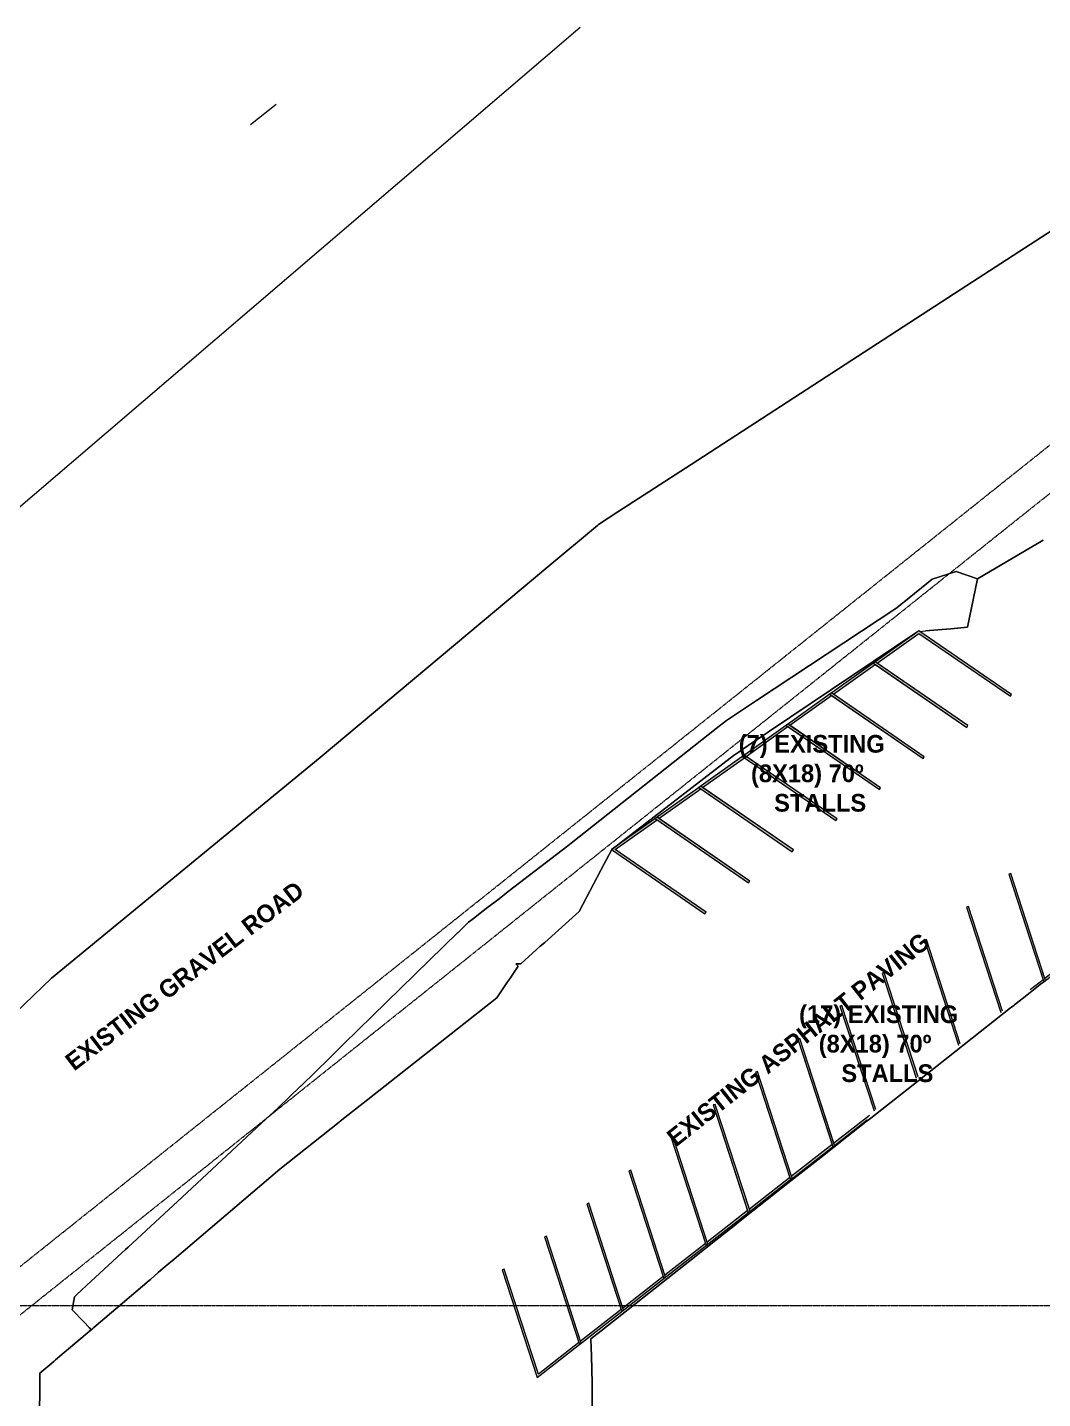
# Model space of a CAD drawing. Header units: inches. Extents: x -5011 to 628, y 9881 to 15115.
# Drawn here: x -3035 to -1099, y 12499 to 15115 of the extents above; entities that cross this region are included whole.
import ezdxf

# ---------------------------------------------------------------- set-up
doc = ezdxf.new("R2010")
doc.units = ezdxf.units.IN
doc.header["$MEASUREMENT"] = 0
doc.linetypes.add('Aligning Line 1_8_', pattern=[0.25, 0.125, -0.125])
doc.linetypes.add('Double Dash 3_8_', pattern=[1, 0.375, -0.125, 0.125, -0.125, 0.125, -0.125])
for name, color, linetype, lineweight in [('A-DETL-THIN', 151, 'Continuous', 9), ('C-PRKG', 3, 'Continuous', 9), ('C-PRKG-IDEN', 70, 'Continuous', 9), ('C-PROP-LINE', 91, 'Double Dash 3_8_', 9), ('C-TOPO', 7, 'Continuous', 9), ('G-ANNO-SYMB', 111, 'Aligning Line 1_8_', 9), ('G-ANNO-TEXT', 231, 'Continuous', 9)]:
    doc.layers.add(name, color=color, linetype=linetype, lineweight=lineweight)
doc.styles.add('Century Gothic_B', font='', dxfattribs={"height": 33.75})
doc.styles.get('Century Gothic_B').set_extended_font_data('Century Gothic', bold=True)

# ---------------------------------------------------------------- blocks, each defined once
blk = doc.blocks.new('321723 - Pavement Markings - Parking - Angled - EXISTING _8X18_ 70º-1527976-EXISTING - SITE PLAN')
at = {"layer": 'C-PRKG'}
h = blk.add_hatch(color=256, dxfattribs=at)
h.paths.add_polyline_path([(73.9, -203), (77.6, -201.6), (5.7, -4), (103.6, -4), (102.2, 0), (0, -0.1), (71, -195.2)], flags=0)
h.paths.add_polyline_path([(179.8, -201.6), (107.9, -4), (143.3, -106.8), (178.8, -199.1)], flags=0)
h.paths.add_polyline_path([(105, -2), (107.9, -4), (106.4, 0), (105, -2)], flags=0)
h = blk.add_hatch(color=256, dxfattribs=at)
h.paths.add_polyline_path([(107.9, -4), (105, -2), (106.4, 0)], flags=0)
h.paths.add_polyline_path([(176, -203), (179.8, -201.6), (141.8, -103.1), (107.9, -4), (205.8, -4), (204.3, 0), (102.2, 0), (175.7, -202)], flags=0)
h.paths.add_polyline_path([(282, -201.6), (212.1, -9.9), (245.4, -106.8), (281, -199.1)], flags=0)
h.paths.add_polyline_path([(207.2, -2), (210, -4), (208.6, 0), (207.2, -2)], flags=0)
h = blk.add_hatch(color=256, dxfattribs=at)
h.paths.add_polyline_path([(210, -4), (207.2, -2), (208.6, 0)], flags=0)
h.paths.add_polyline_path([(278.2, -203), (282, -201.6), (244, -103.1), (210, -4), (307.9, -4), (306.5, 0), (204.3, 0), (243.3, -107.1)], flags=0)
h.paths.add_polyline_path([(384.1, -201.6), (313.7, -8.3), (347.6, -106.8), (383.1, -199.1)], flags=0)
h.paths.add_polyline_path([(309.3, -2), (312.2, -4), (310.7, 0), (309.4, -2)], flags=0)
h = blk.add_hatch(color=256, dxfattribs=at)
h.paths.add_polyline_path([(312.2, -4), (309.4, -2), (310.7, 0)], flags=0)
h.paths.add_polyline_path([(414.4, -4), (449.7, -106.8), (485.3, -199), (437.7, -68.2)], flags=0)
h.paths.add_polyline_path([(412.9, 0), (411.5, -2), (414.4, -4)], flags=0)
h.paths.add_polyline_path([(408.6, 0), (409, -0.2), (408.7, 0)], flags=0)
h.paths.add_polyline_path([(380.4, -203), (384.1, -201.6), (346.2, -103.1), (312.2, -4), (410.1, -4), (408.6, 0), (306.5, 0), (326.9, -56.1)], flags=0)
h = blk.add_hatch(color=256, dxfattribs=at)
h.paths.add_polyline_path([(414.4, -4), (411.5, -2), (412.9, 0)], flags=0)
h.paths.add_polyline_path([(482.5, -203), (486.3, -201.6), (447.4, -100.3), (414.4, -4), (512.2, -4), (510.8, 0), (408.6, 0), (473.5, -178.1)], flags=0)
h.paths.add_polyline_path([(588.4, -201.6), (516.5, -4), (551.6, -106), (587.5, -199.1)], flags=0)
h.paths.add_polyline_path([(513.7, -2), (516.5, -4), (515.1, 0), (513.7, -2)], flags=0)
h = blk.add_hatch(color=256, dxfattribs=at)
h.paths.add_polyline_path([(516.5, -4), (513.7, -2), (515.1, 0)], flags=0)
h.paths.add_polyline_path([(618.7, -4), (652.6, -103.1), (687.7, -193.5), (633.4, -44.6)], flags=0)
h.paths.add_polyline_path([(617.2, 0), (615.8, -2), (618.7, -4)], flags=0)
h.paths.add_polyline_path([(613, 0), (613.3, -0.2), (613.1, 0)], flags=0)
h.paths.add_polyline_path([(584.7, -203), (588.4, -201.6), (550.5, -103.1), (516.5, -4), (614.4, -4), (613, 0), (510.8, 0), (578.1, -184.9)], flags=0)
h = blk.add_hatch(color=256, dxfattribs=at)
h.paths.add_polyline_path([(618.7, -4), (615.8, -2), (617.2, 0)], flags=0)
h.paths.add_polyline_path([(686.8, -203), (690.6, -201.6), (652.6, -103.1), (618.7, -4), (716.6, -4), (789, -203), (792.8, -201.6), (719.4, 0), (613, 0), (685.6, -199.4)], flags=0)
for p, q in [((0, 0), (73.9, -203)), ((106.4, 0), (0, 0)), ((102.2, 0), (176, -203)), ((208.6, 0), (102.2, 0)), ((179.8, -201.6), (106.4, 0)), ((204.3, 0), (278.2, -203)), ((310.7, 0), (204.3, 0)), ((282, -201.6), (208.6, 0)), ((306.5, 0), (380.4, -203)), ((412.9, 0), (306.5, 0)), ((384.1, -201.6), (310.7, 0)), ((408.6, 0), (482.5, -203)), ((515.1, 0), (408.6, 0)), ((486.3, -201.6), (412.9, 0)), ((510.8, 0), (584.7, -203)), ((617.2, 0), (510.8, 0)), ((588.4, -201.6), (515.1, 0)), ((613, 0), (686.8, -203)), ((719.4, 0), (613, 0)), ((690.6, -201.6), (617.2, 0)), ((792.8, -201.6), (719.4, 0)), ((77.6, -201.6), (5.7, -4)), ((5.7, -4), (103.6, -4)), ((103.6, -4), (176, -203)), ((179.8, -201.6), (107.9, -4)), ((107.9, -4), (205.8, -4)), ((205.8, -4), (278.2, -203)), ((282, -201.6), (210, -4)), ((210, -4), (307.9, -4)), ((307.9, -4), (380.4, -203)), ((384.1, -201.6), (312.2, -4)), ((312.2, -4), (410.1, -4)), ((410.1, -4), (482.5, -203)), ((486.3, -201.6), (414.4, -4)), ((414.4, -4), (512.3, -4)), ((512.3, -4), (584.7, -203)), ((588.4, -201.6), (516.5, -4)), ((516.5, -4), (614.4, -4)), ((614.4, -4), (686.8, -203)), ((690.6, -201.6), (618.7, -4)), ((618.7, -4), (716.6, -4)), ((716.6, -4), (789, -203)), ((73.9, -203), (77.6, -201.6)), ((176, -203), (179.8, -201.6)), ((176, -203), (179.8, -201.6)), ((278.2, -203), (282, -201.6)), ((278.2, -203), (282, -201.6)), ((380.4, -203), (384.1, -201.6)), ((380.4, -203), (384.1, -201.6)), ((482.5, -203), (486.3, -201.6)), ((482.5, -203), (486.3, -201.6)), ((584.7, -203), (588.4, -201.6)), ((584.7, -203), (588.4, -201.6)), ((686.8, -203), (690.6, -201.6)), ((686.8, -203), (690.6, -201.6)), ((789, -203), (792.8, -201.6))]:
    blk.add_line(p, q, dxfattribs=at)
blk = doc.blocks.new('321723 - Pavement Markings - Parking - Angled - EXISTING _8X18_ 70º-1523180-EXISTING - SITE PLAN')
at = {"layer": 'C-PRKG'}
h = blk.add_hatch(color=256, dxfattribs=at)
h.paths.add_polyline_path([(0, 0), (102.2, 0), (103.6, 4), (5.7, 4), (77.6, 201.6), (73.9, 203), (3, 8.3)], flags=0)
h.paths.add_polyline_path([(106.4, 0), (107.9, 4), (105, 2), (105.6, 1.1)], flags=0)
h = blk.add_hatch(color=256, dxfattribs=at)
h.paths.add_polyline_path([(102.2, 0), (102.4, 0.2), (106.4, 0), (105, 2), (107.9, 4), (179.8, 201.6), (176, 203), (111.2, 24.9)], flags=0)
h.paths.add_polyline_path([(106.4, 0), (204.3, 0), (205.8, 4), (107.9, 4)], flags=0)
h.paths.add_polyline_path([(208.6, 0), (210, 4), (207.2, 2), (207.8, 1.1)], flags=0)
h = blk.add_hatch(color=256, dxfattribs=at)
h.paths.add_polyline_path([(204.3, 0), (208.6, 0), (207.2, 2), (210, 4), (282, 201.6), (278.2, 203), (205.8, 4)], flags=0)
h.paths.add_polyline_path([(208.6, 0), (306.5, 0), (307.9, 4), (210, 4), (209.1, 1.4)], flags=0)
h.paths.add_polyline_path([(310.7, 0), (312.2, 4), (309.3, 2), (310, 1)], flags=0)
h = blk.add_hatch(color=256, dxfattribs=at)
h.paths.add_polyline_path([(306.5, 0), (310.7, 0), (309.3, 2), (312.2, 4), (384.1, 201.6), (380.4, 203), (306.9, 1.2)], flags=0)
h.paths.add_polyline_path([(310.7, 0), (408.6, 0), (410.1, 4), (312.2, 4), (311.1, 0.9)], flags=0)
h.paths.add_polyline_path([(412.9, 0), (414.4, 4), (411.5, 2), (412.1, 1.1)], flags=0)
h = blk.add_hatch(color=256, dxfattribs=at)
h.paths.add_polyline_path([(408.6, 0), (412.9, 0), (411.5, 2), (414.4, 4), (486.3, 201.6), (482.5, 203), (409.6, 2.6)], flags=0)
h.paths.add_polyline_path([(412.9, 0), (510.8, 0), (512.3, 4), (414.4, 4), (414.1, 3.2)], flags=0)
h.paths.add_polyline_path([(515.1, 0), (516.5, 4), (513.7, 2), (514.3, 1.1)], flags=0)
h = blk.add_hatch(color=256, dxfattribs=at)
h.paths.add_polyline_path([(510.8, 0), (511, 0.2), (515.1, 0), (513.7, 2), (516.5, 4), (588.4, 201.6), (584.7, 203), (513.2, 6.6)], flags=0)
h.paths.add_polyline_path([(515.1, 0), (613, 0), (614.4, 4), (516.5, 4)], flags=0)
h.paths.add_polyline_path([(617.2, 0), (618.7, 4), (615.8, 2), (616.4, 1.1)], flags=0)
h = blk.add_hatch(color=256, dxfattribs=at)
h.paths.add_polyline_path([(613, 0), (613.2, 0.2), (617.2, 0), (615.8, 2), (618.7, 4), (690.6, 201.6), (686.8, 203), (615.3, 6.5)], flags=0)
h.paths.add_polyline_path([(617.2, 0), (715.1, 0), (716.6, 4), (618.7, 4)], flags=0)
h.paths.add_polyline_path([(719.4, 0), (720.8, 4), (718, 2), (718.6, 1.1)], flags=0)
h = blk.add_hatch(color=256, dxfattribs=at)
h.paths.add_polyline_path([(715.1, 0), (719.4, 0), (718, 2), (720.8, 4), (792.8, 201.6), (789, 203), (718.3, 8.8)], flags=0)
h.paths.add_polyline_path([(719.4, 0), (798.7, 0), (806.8, 4), (720.8, 4)], flags=0)
for points in [[(819.2, 5.4), (823.5, 5.4), (894.9, 201.6), (891.2, 203), (821.3, 11.1)], [(921.3, 5.1), (925.6, 5.1), (997.1, 201.6), (993.3, 203), (931.3, 32.7)], [(1023.4, 4.8), (1027.6, 4.8), (1099.2, 201.6), (1095.5, 203), (1049, 75.2)]]:
    blk.add_hatch(color=256, dxfattribs=at).paths.add_polyline_path(points, flags=0)
h = blk.add_hatch(color=256, dxfattribs=at)
h.paths.add_polyline_path([(1125.4, 4.5), (1129.7, 4.5), (1201.4, 201.6), (1197.6, 203), (1128.5, 13.1)], flags=0)
h.paths.add_polyline_path([(1196, 4), (1221.8, 0), (1226, 0.1), (1227.4, 4), (1220.8, 4)], flags=0)
h.paths.add_polyline_path([(1230.2, 0), (1231.6, 4), (1228.8, 2), (1230.1, 0.1)], flags=0)
h = blk.add_hatch(color=256, dxfattribs=at)
h.paths.add_polyline_path([(1225.9, 0), (1230.1, 0.1), (1228.8, 2), (1231.6, 4), (1303.6, 201.6), (1299.8, 203), (1226, 0.1)], flags=0)
h.paths.add_polyline_path([(1230.2, 0), (1328.1, 0), (1329.5, 4), (1231.6, 4), (1230.2, 0.1)], flags=0)
h.paths.add_polyline_path([(1332.4, 0), (1333.8, 4), (1331, 2), (1332.1, 0.3)], flags=0)
h = blk.add_hatch(color=256, dxfattribs=at)
h.paths.add_polyline_path([(1328.1, 0), (1332.4, 0), (1331, 2), (1333.8, 4), (1405.7, 201.6), (1402, 203), (1328.2, 0.3)], flags=0)
h.paths.add_polyline_path([(1332.4, 0), (1430.3, 0), (1431.7, 4), (1333.8, 4), (1332.5, 0.3)], flags=0)
h.paths.add_polyline_path([(1434.5, 0), (1436, 4), (1433.1, 2), (1434.2, 0.5)], flags=0)
h = blk.add_hatch(color=256, dxfattribs=at)
h.paths.add_polyline_path([(1430.3, 0), (1434.5, 0), (1433.1, 2), (1436, 4), (1507.9, 201.6), (1504.1, 203), (1430.4, 0.5)], flags=0)
h.paths.add_polyline_path([(1434.5, 0), (1532.4, 0), (1533.9, 4), (1436, 4), (1434.7, 0.5)], flags=0)
h.paths.add_polyline_path([(1536.7, 0), (1538.1, 4), (1535.3, 2), (1536.2, 0.7)], flags=0)
h = blk.add_hatch(color=256, dxfattribs=at)
h.paths.add_polyline_path([(1532.4, 0), (1532.6, 0.2), (1536.7, 0), (1535.3, 2), (1538.1, 4), (1610.1, 201.6), (1606.3, 203), (1532.7, 0.7)], flags=0)
h.paths.add_polyline_path([(1536.7, 0), (1594, 0), (1635.7, 3), (1636, 4), (1538.1, 4), (1536.9, 0.7)], flags=0)
h.paths.add_polyline_path([(1639.2, 3.3), (1640, 3.3), (1640.3, 4)], flags=0)
h = blk.add_hatch(color=256, dxfattribs=at)
h.paths.add_polyline_path([(1635.7, 3), (1639.2, 3.3), (1640.3, 4), (1712.2, 201.6), (1708.5, 203), (1645, 28.6)], flags=0)
h.paths.add_polyline_path([(1640, 3.3), (1649.4, 4), (1640.3, 4)], flags=0)
h.paths.add_polyline_path([(1703.4, 1.1), (1718.9, 0), (1741, 0), (1814.4, 201.6), (1810.6, 203), (1738.2, 4), (1705.6, 4), (1703.4, 1.1)], flags=0)
for p, q in [((73.9, 203), (0, 0)), ((5.7, 4), (77.6, 201.6)), ((77.6, 201.6), (73.9, 203)), ((176, 203), (102.2, 0)), ((176, 203), (103.6, 4)), ((106.4, 0), (179.8, 201.6)), ((107.9, 4), (179.8, 201.6)), ((179.8, 201.6), (176, 203)), ((179.8, 201.6), (176, 203)), ((278.2, 203), (204.3, 0)), ((278.2, 203), (205.8, 4)), ((208.6, 0), (282, 201.6)), ((210, 4), (282, 201.6)), ((282, 201.6), (278.2, 203)), ((282, 201.6), (278.2, 203)), ((380.4, 203), (306.5, 0)), ((380.4, 203), (307.9, 4)), ((310.7, 0), (384.1, 201.6)), ((312.2, 4), (384.1, 201.6)), ((384.1, 201.6), (380.4, 203)), ((384.1, 201.6), (380.4, 203)), ((482.5, 203), (408.6, 0)), ((482.5, 203), (410.1, 4)), ((412.9, 0), (486.3, 201.6)), ((414.4, 4), (486.3, 201.6)), ((486.3, 201.6), (482.5, 203)), ((486.3, 201.6), (482.5, 203)), ((584.7, 203), (510.8, 0)), ((584.7, 203), (512.3, 4)), ((515.1, 0), (588.4, 201.6)), ((516.5, 4), (588.4, 201.6)), ((588.4, 201.6), (584.7, 203)), ((588.4, 201.6), (584.7, 203)), ((686.8, 203), (613, 0)), ((686.8, 203), (614.4, 4)), ((617.2, 0), (690.6, 201.6)), ((618.7, 4), (690.6, 201.6)), ((690.6, 201.6), (686.8, 203)), ((690.6, 201.6), (686.8, 203)), ((789, 203), (715.1, 0)), ((789, 203), (716.6, 4)), ((719.4, 0), (792.8, 201.6)), ((720.8, 4), (792.8, 201.6)), ((792.8, 201.6), (789, 203)), ((792.8, 201.6), (789, 203)), ((891.2, 203), (819.2, 5.4)), ((891.2, 203), (819.2, 5.4)), ((823.5, 5.4), (894.9, 201.6)), ((823.5, 5.4), (894.9, 201.6)), ((894.9, 201.6), (891.2, 203)), ((894.9, 201.6), (891.2, 203)), ((993.3, 203), (921.3, 5.1)), ((993.3, 203), (921.3, 5.1)), ((925.6, 5.1), (997.1, 201.6)), ((925.6, 5.1), (997.1, 201.6)), ((997.1, 201.6), (993.3, 203)), ((997.1, 201.6), (993.3, 203)), ((1095.5, 203), (1023.4, 4.8)), ((1095.5, 203), (1023.4, 4.8)), ((1027.6, 4.8), (1099.2, 201.6)), ((1027.6, 4.8), (1099.2, 201.6)), ((1099.2, 201.6), (1095.5, 203)), ((1099.2, 201.6), (1095.5, 203)), ((1197.6, 203), (1125.4, 4.5)), ((1197.6, 203), (1125.4, 4.5)), ((1129.7, 4.5), (1201.4, 201.6)), ((1129.7, 4.5), (1201.4, 201.6)), ((1201.4, 201.6), (1197.6, 203)), ((1201.4, 201.6), (1197.6, 203)), ((1299.8, 203), (1225.9, 0)), ((1299.8, 203), (1227.4, 4)), ((1230.2, 0), (1303.6, 201.6)), ((1231.6, 4), (1303.6, 201.6)), ((1303.6, 201.6), (1299.8, 203)), ((1303.6, 201.6), (1299.8, 203)), ((1402, 203), (1328.1, 0)), ((1402, 203), (1329.5, 4)), ((1332.4, 0), (1405.7, 201.6)), ((1333.8, 4), (1405.7, 201.6)), ((1405.7, 201.6), (1402, 203)), ((1405.7, 201.6), (1402, 203)), ((1504.1, 203), (1430.3, 0)), ((1504.1, 203), (1431.7, 4)), ((1434.5, 0), (1507.9, 201.6)), ((1436, 4), (1507.9, 201.6)), ((1507.9, 201.6), (1504.1, 203)), ((1507.9, 201.6), (1504.1, 203)), ((1606.3, 203), (1532.4, 0)), ((1606.3, 203), (1533.9, 4)), ((1536.7, 0), (1610.1, 201.6)), ((1538.1, 4), (1610.1, 201.6)), ((1610.1, 201.6), (1606.3, 203)), ((1610.1, 201.6), (1606.3, 203)), ((1708.5, 203), (1635.7, 3)), ((1708.5, 203), (1636, 4)), ((1640, 3.3), (1712.2, 201.6)), ((1640.3, 4), (1712.2, 201.6)), ((1712.2, 201.6), (1708.5, 203)), ((1712.2, 201.6), (1708.5, 203)), ((1810.6, 203), (1738.2, 4)), ((1741, 0), (1814.4, 201.6)), ((1814.4, 201.6), (1810.6, 203)), ((103.6, 4), (5.7, 4)), ((205.8, 4), (107.9, 4)), ((307.9, 4), (210, 4)), ((410.1, 4), (312.2, 4)), ((512.3, 4), (414.4, 4)), ((614.4, 4), (516.5, 4)), ((716.6, 4), (618.7, 4)), ((806.8, 4), (720.8, 4)), ((1227.4, 4), (1196, 4)), ((1329.5, 4), (1231.6, 4)), ((1431.7, 4), (1333.8, 4)), ((1533.9, 4), (1436, 4)), ((1636, 4), (1538.1, 4)), ((1649.4, 4), (1640.3, 4)), ((1738.2, 4), (1705.6, 4)), ((0, 0), (106.4, 0)), ((102.2, 0), (208.6, 0)), ((204.3, 0), (310.7, 0)), ((306.5, 0), (412.9, 0)), ((408.6, 0), (515.1, 0)), ((510.8, 0), (617.2, 0)), ((613, 0), (719.4, 0)), ((715.1, 0), (798.7, 0)), ((1221.8, 0), (1230.2, 0)), ((1225.9, 0), (1332.4, 0)), ((1328.1, 0), (1434.5, 0)), ((1430.3, 0), (1536.7, 0)), ((1532.4, 0), (1594.3, 0)), ((1718.9, 0), (1741, 0))]:
    blk.add_line(p, q, dxfattribs=at)
blk = doc.blocks.new('Family - ___-1416994-EXISTING - SITE PLAN')
at = {"layer": 'C-PROP-LINE'}
blk.add_line((-933.8, 14438.2), (-4387, 11682.6), dxfattribs=at)
blk = doc.blocks.new('Family - ___-1442676-EXISTING - SITE PLAN')
at = {"layer": 'C-PROP-LINE'}
blk.add_line((-924.2, 14353.7), (-4154.5, 11776), dxfattribs=at)

msp = doc.modelspace()

# ---------------------------------------------------------------- linework, layer by layer
at = {"layer": 'A-DETL-THIN'}
msp.add_line((-2560.5, 14967.8), (-2609, 14929), dxfattribs=at)
at = {"layer": 'C-TOPO'}
for p, q in [((-1980.5, 15114.6), (-5011.4, 12520.5)), ((-1242.9, 14622), (-1079.1, 14728.2)), ((-1079.1, 14728.2), (-1242.9, 14622)), ((-1769, 14280.9), (-1242.9, 14622)), ((-1242.9, 14622), (-1769, 14280.9)), ((-1908.5, 14190.4), (-1769, 14280.9)), ((-1769, 14280.9), (-1908.5, 14190.4)), ((-1945.8, 14166.2), (-1908.5, 14190.4)), ((-1908.5, 14190.4), (-1945.8, 14166.2)), ((-2042, 14085.7), (-1947.5, 14164.7)), ((-1947.5, 14164.7), (-2042, 14085.7)), ((-1947.5, 14164.7), (-1945.8, 14166.2)), ((-1945.8, 14166.2), (-1947.5, 14164.7)), ((-1097.4, 14136.6), (-1223.1, 14062.9)), ((-1223.1, 14062.9), (-1097.4, 14136.6)), ((-2476.2, 13722.1), (-2042, 14085.7)), ((-2042, 14085.7), (-2476.2, 13722.1)), ((-1263.5, 14076.8), (-1309.2, 14061.9)), ((-1309.2, 14061.9), (-1263.5, 14076.8)), ((-1223.1, 14062.9), (-1263.5, 14076.8)), ((-1263.5, 14076.8), (-1223.1, 14062.9)), ((-1309.2, 14061.9), (-1363, 14018.4)), ((-1363, 14018.4), (-1309.2, 14061.9)), ((-1241.9, 13970.3), (-1223.1, 14062.5)), ((-1223.1, 14062.5), (-1241.9, 13970.3)), ((-1223.1, 14062.5), (-1223.1, 14062.9)), ((-1223.1, 14062.9), (-1223.1, 14062.5)), ((-1376.8, 14007.2), (-1644.2, 13830.4)), ((-1644.2, 13830.4), (-1376.8, 14007.2)), ((-1365.1, 14016.7), (-1376.8, 14007.2)), ((-1376.8, 14007.2), (-1365.1, 14016.7)), ((-1364.4, 14017.2), (-1365.1, 14016.7)), ((-1365.1, 14016.7), (-1364.4, 14017.2)), ((-1363, 14018.4), (-1364.4, 14017.2)), ((-1364.4, 14017.2), (-1363, 14018.4)), ((-1298.4, 13965.5), (-1273.6, 13967.6)), ((-1273.6, 13967.6), (-1298.4, 13965.5)), ((-1273.6, 13967.6), (-1241.9, 13970.3)), ((-1241.9, 13970.3), (-1273.6, 13967.6)), ((-1660.2, 13744.6), (-1342.3, 13958.3)), ((-1342.3, 13958.3), (-1660.2, 13744.6)), ((-1336.6, 13962.2), (-1342.3, 13958.3)), ((-1336.6, 13962.2), (-1342.3, 13958.3)), ((-1333, 13962.5), (-1321.7, 13963.5)), ((-1333, 13962.5), (-1321.7, 13963.5)), ((-1321.7, 13963.5), (-1298.4, 13965.5)), ((-1298.4, 13965.5), (-1321.7, 13963.5)), ((-1644.2, 13830.4), (-1701.5, 13792.5)), ((-1701.5, 13792.5), (-1644.2, 13830.4)), ((-1701.5, 13792.5), (-1721, 13777)), ((-1721, 13777), (-1701.5, 13792.5)), ((-1721, 13777), (-1997.5, 13558.7)), ((-1997.5, 13558.7), (-1721, 13777)), ((-1679.5, 13731.6), (-1660.2, 13744.6)), ((-1660.2, 13744.6), (-1679.5, 13731.6)), ((-2988.9, 13301), (-2476.2, 13722.1)), ((-2476.2, 13722.1), (-2988.9, 13301)), ((-1920.3, 13546.2), (-1686, 13726.7)), ((-1686, 13726.7), (-1920.3, 13546.2)), ((-1686, 13726.7), (-1682.8, 13729.1)), ((-1682.8, 13729.1), (-1686, 13726.7)), ((-1682.8, 13729.1), (-1679.5, 13731.6)), ((-1679.5, 13731.6), (-1682.8, 13729.1)), ((-2003.8, 13553.7), (-2117.7, 13466)), ((-2117.7, 13466), (-2003.8, 13553.7)), ((-1997.5, 13558.7), (-2003.8, 13553.7)), ((-2003.8, 13553.7), (-1997.5, 13558.7)), ((-1935.2, 13518.1), (-1930.2, 13527.5)), ((-1930.2, 13527.5), (-1935.2, 13518.1)), ((-1930.2, 13527.5), (-1920.4, 13546.1)), ((-1920.4, 13546.1), (-1930.2, 13527.5)), ((-1982.5, 13428.4), (-1940.9, 13507.2)), ((-1940.9, 13507.2), (-1982.5, 13428.4)), ((-1940.9, 13507.2), (-1935.2, 13518.1)), ((-1935.2, 13518.1), (-1940.9, 13507.2)), ((-2135.2, 13452.4), (-2159.6, 13433.7)), ((-2159.6, 13433.7), (-2135.2, 13452.4)), ((-2117.7, 13466), (-2135.2, 13452.4)), ((-2135.2, 13452.4), (-2117.7, 13466)), ((-2165.5, 13429.1), (-2183.8, 13415)), ((-2183.8, 13415), (-2165.5, 13429.1)), ((-2159.6, 13433.7), (-2165.5, 13429.1)), ((-2165.5, 13429.1), (-2159.6, 13433.7)), ((-2048.2, 13369.2), (-1982.5, 13428.4)), ((-1982.5, 13428.4), (-2048.2, 13369.2)), ((-2193.2, 13407.7), (-2209.6, 13391.7)), ((-2209.6, 13391.7), (-2193.2, 13407.7)), ((-2188.8, 13411.1), (-2193.2, 13407.7)), ((-2193.2, 13407.7), (-2188.8, 13411.1)), ((-2183.8, 13415), (-2188.8, 13411.1)), ((-2188.8, 13411.1), (-2183.8, 13415)), ((-2213.5, 13387.9), (-2430.9, 13175.8)), ((-2430.9, 13175.8), (-2213.5, 13387.9)), ((-2213.2, 13388.2), (-2213.5, 13387.9)), ((-2213.5, 13387.9), (-2213.2, 13388.2)), ((-2209.6, 13391.7), (-2213.2, 13388.2)), ((-2213.2, 13388.2), (-2209.6, 13391.7)), ((-2056.5, 13361.7), (-2048.2, 13369.2)), ((-2048.2, 13369.2), (-2056.5, 13361.7)), ((-2093.6, 13328.3), (-2063.5, 13355.5)), ((-2063.5, 13355.5), (-2093.6, 13328.3)), ((-2063.5, 13355.5), (-2056.5, 13361.7)), ((-2056.5, 13361.7), (-2063.5, 13355.5)), ((-2109, 13308.6), (-2098.8, 13323.6)), ((-2098.8, 13323.6), (-2109, 13308.6)), ((-2103, 13328.2), (-2093.6, 13328.3)), ((-2093.6, 13328.3), (-2103, 13328.2)), ((-2098.8, 13323.6), (-2103, 13328.2)), ((-2103, 13328.2), (-2098.8, 13323.6)), ((-3428.2, 12877.7), (-2988.9, 13301)), ((-2988.9, 13301), (-3428.2, 12877.7)), ((-2139.6, 13263.7), (-2118.9, 13294)), ((-2118.9, 13294), (-2139.6, 13263.7)), ((-2118.9, 13294), (-2113.6, 13301.9)), ((-2113.6, 13301.9), (-2118.9, 13294)), ((-2113.6, 13301.9), (-2109, 13308.6)), ((-2109, 13308.6), (-2113.6, 13301.9)), ((-1100, 13291.2), (-1132.1, 13266)), ((-1132.1, 13266), (-1100, 13291.2)), ((-2385.6, 13069.3), (-2139.6, 13263.7)), ((-2139.6, 13263.7), (-2385.6, 13069.3)), ((-1132.1, 13266), (-1143.1, 13257.4)), ((-1143.1, 13257.4), (-1132.1, 13266)), ((-1159.6, 13244.4), (-1336.7, 13104.8)), ((-1336.7, 13104.8), (-1159.6, 13244.4)), ((-1157.8, 13245.8), (-1159.6, 13244.4)), ((-1159.6, 13244.4), (-1157.8, 13245.8)), ((-1153.6, 13249.1), (-1157.8, 13245.8)), ((-1157.8, 13245.8), (-1153.6, 13249.1)), ((-1152.3, 13250.1), (-1153.6, 13249.1)), ((-1153.6, 13249.1), (-1152.3, 13250.1)), ((-1143.1, 13257.4), (-1152.3, 13250.1)), ((-1152.3, 13250.1), (-1143.1, 13257.4)), ((-2430.9, 13175.8), (-2458, 13149.3)), ((-2458, 13149.3), (-2430.9, 13175.8)), ((-2458, 13149.3), (-2513.4, 13095.2)), ((-2513.4, 13095.2), (-2458, 13149.3)), ((-1336.7, 13104.8), (-1426.4, 13034.1)), ((-1426.4, 13034.1), (-1336.7, 13104.8)), ((-2513.7, 13094.9), (-2556.2, 13053.4)), ((-2556.2, 13053.4), (-2513.7, 13094.9)), ((-2513.4, 13095.2), (-2513.7, 13094.9)), ((-2513.7, 13094.9), (-2513.4, 13095.2)), ((-2556.2, 13053.4), (-2587.9, 13024.1)), ((-2587.9, 13024.1), (-2556.2, 13053.4)), ((-2438.1, 13027.9), (-2385.6, 13069.3)), ((-2385.6, 13069.3), (-2438.1, 13027.9)), ((-2553.4, 12936.8), (-2439.8, 13026.5)), ((-2439.8, 13026.5), (-2553.4, 12936.8)), ((-2439.8, 13026.5), (-2438.1, 13027.9)), ((-2438.1, 13027.9), (-2439.8, 13026.5)), ((-1435.6, 13026.9), (-1472, 12998.1)), ((-1472, 12998.1), (-1435.6, 13026.9)), ((-1426.4, 13034.1), (-1435.6, 13026.9)), ((-1435.6, 13026.9), (-1426.4, 13034.1)), ((-2587.9, 13024.1), (-2739.7, 12883.4)), ((-2739.7, 12883.4), (-2587.9, 13024.1)), ((-1472, 12998.1), (-1521.8, 12958.9)), ((-1521.8, 12958.9), (-1472, 12998.1)), ((-1521.8, 12958.9), (-1584.5, 12909.6)), ((-1584.5, 12909.6), (-1521.8, 12958.9)), ((-2754.8, 12765.1), (-2553.4, 12936.8)), ((-2553.4, 12936.8), (-2754.8, 12765.1)), ((-1584.5, 12909.6), (-1678.8, 12835.3)), ((-1678.8, 12835.3), (-1584.5, 12909.6)), ((-2739.7, 12883.4), (-2842.6, 12788)), ((-2842.6, 12788), (-2739.7, 12883.4)), ((-1687, 12828.8), (-1721.8, 12801.3)), ((-1721.8, 12801.3), (-1687, 12828.8)), ((-1678.8, 12835.3), (-1687, 12828.8)), ((-1687, 12828.8), (-1678.8, 12835.3)), ((-1721.8, 12801.3), (-1768.5, 12764.4)), ((-1768.5, 12764.4), (-1721.8, 12801.3)), ((-2847.8, 12783.2), (-2913.1, 12722.7)), ((-2913.1, 12722.7), (-2847.8, 12783.2)), ((-2842.6, 12788), (-2847.8, 12783.2)), ((-2847.8, 12783.2), (-2842.6, 12788)), ((-2771.6, 12750.8), (-2754.8, 12765.1)), ((-2754.8, 12765.1), (-2771.6, 12750.8)), ((-1768.5, 12764.4), (-1825.6, 12719.2)), ((-1825.6, 12719.2), (-1768.5, 12764.4)), ((-2800.2, 12726.4), (-2785, 12739.4)), ((-2785, 12739.4), (-2800.2, 12726.4)), ((-2785, 12739.4), (-2771.6, 12750.8)), ((-2771.6, 12750.8), (-2785, 12739.4)), ((-2913.1, 12722.7), (-2940.5, 12697.3)), ((-2940.5, 12697.3), (-2913.1, 12722.7)), ((-2853.6, 12680.9), (-2802.5, 12724.4)), ((-2802.5, 12724.4), (-2853.6, 12680.9)), ((-2802.5, 12724.4), (-2800.2, 12726.4)), ((-2800.2, 12726.4), (-2802.5, 12724.4)), ((-1825.6, 12719.2), (-1837.4, 12709.9)), ((-1837.4, 12709.9), (-1825.6, 12719.2)), ((-2945, 12693.1), (-2949.1, 12668)), ((-2949.1, 12668), (-2945, 12693.1)), ((-2943.1, 12694.9), (-2945, 12693.1)), ((-2945, 12693.1), (-2943.1, 12694.9)), ((-2940.5, 12697.3), (-2943.1, 12694.9)), ((-2943.1, 12694.9), (-2940.5, 12697.3)), ((-1837.4, 12709.9), (-1940.6, 12628.3)), ((-1940.6, 12628.3), (-1837.4, 12709.9)), ((-2949.1, 12668), (-2927.1, 12645.2)), ((-2927.1, 12645.2), (-2949.1, 12668)), ((-2908.2, 12634.4), (-2853.6, 12680.9)), ((-2853.6, 12680.9), (-2908.2, 12634.4)), ((-2927.1, 12645.2), (-2927, 12645.2)), ((-2927, 12645.2), (-2927.1, 12645.2)), ((-2927, 12645.2), (-2916.6, 12634.4)), ((-2916.6, 12634.4), (-2927, 12645.2)), ((-2916.6, 12634.4), (-2912.8, 12630.4)), ((-2912.8, 12630.4), (-2916.6, 12634.4)), ((-2910.1, 12632.7), (-2908.2, 12634.4)), ((-2908.2, 12634.4), (-2910.1, 12632.7)), ((-2912.8, 12630.4), (-2943.9, 12604.1)), ((-2943.9, 12604.1), (-2912.8, 12630.4)), ((-2912.8, 12630.4), (-2910.1, 12632.7)), ((-2910.1, 12632.7), (-2912.8, 12630.4)), ((-1940.6, 12628.3), (-1960.2, 12612.8)), ((-1960.2, 12612.8), (-1940.6, 12628.3)), ((-1960.2, 12612.8), (-1960.2, 12611.4)), ((-1960.2, 12611.4), (-1960.2, 12612.8)), ((-1960.2, 12611.4), (-1959.7, 12596.2)), ((-1959.7, 12596.2), (-1960.2, 12611.4)), ((-2943.9, 12604.1), (-2972.6, 12579.8)), ((-2972.6, 12579.8), (-2943.9, 12604.1)), ((-1959.7, 12596.2), (-1959.2, 12580.3)), ((-1959.2, 12580.3), (-1959.7, 12596.2)), ((-2984.1, 12570), (-3010.9, 12547.3)), ((-3010.9, 12547.3), (-2984.1, 12570)), ((-2980.8, 12572.8), (-2984.1, 12570)), ((-2984.1, 12570), (-2980.8, 12572.8)), ((-2972.6, 12579.8), (-2980.8, 12572.8)), ((-2980.8, 12572.8), (-2972.6, 12579.8)), ((-1959.2, 12580.3), (-1957.5, 12528.6)), ((-1957.5, 12528.6), (-1959.2, 12580.3)), ((-3010.9, 12547.3), (-3011.4, 12433.3)), ((-3011.4, 12433.3), (-3010.9, 12547.3)), ((-1957.5, 12528.6), (-1957.5, 12527.3)), ((-1957.5, 12527.3), (-1957.5, 12528.6)), ((-1957.5, 12527.3), (-1957.8, 12482.3)), ((-1957.8, 12482.3), (-1957.5, 12527.3))]:
    msp.add_line(p, q, dxfattribs=at)
at = {"layer": 'G-ANNO-SYMB'}
msp.add_line((-929, 12676.1), (-4352.7, 12676.1), dxfattribs=at)

# ---------------------------------------------------------------- block references
at = {"layer": 'C-PRKG'}
for name, p, rotation in [('321723 - Pavement Markings - Parking - Angled - EXISTING _8X18_ 70º-1527976-EXISTING - SITE PLAN', (-1920.5, 13546.1), 35.47439870233191), ('321723 - Pavement Markings - Parking - Angled - EXISTING _8X18_ 70º-1523180-EXISTING - SITE PLAN', (-2062.3, 12539.1), 38.00619459474451)]:
    msp.add_blockref(name, p, dxfattribs=dict(at, rotation=rotation))
at = {"layer": 'C-PROP-LINE'}
for name in ['Family - ___-1416994-EXISTING - SITE PLAN', 'Family - ___-1442676-EXISTING - SITE PLAN']:
    msp.add_blockref(name, (0, 0), dxfattribs=at)

# ---------------------------------------------------------------- texts
at = {"layer": 'C-PRKG-IDEN', "char_height": 33.75, "attachment_point": 1, "style": 'Century Gothic_B'}
for s, insert, width in [('(7) EXISTING', (-1678.1, 13764.9), 340.875), ('(8X18) 70º', (-1654.7, 13708.6), 284.062), ('STALLS', (-1610.6, 13652.4), 178.391), ('(17) EXISTING', (-1563, 13249.1), 373.826), ('(8X18) 70º', (-1525.5, 13192.9), 284.062), ('STALLS', (-1482.4, 13136.6), 178.391)]:
    msp.add_mtext(s, dxfattribs=dict(at, insert=insert, width=width))
at = {"layer": 'G-ANNO-TEXT', "color": 147, "lineweight": 20, "char_height": 33.75, "attachment_point": 1, "style": 'Century Gothic_B'}
for s, insert, width, rotation in [('EXISTING GRAVEL ROAD', (-2966.1, 13149.5), 670.387, 37.5034), ('EXISTING ASPHALT PAVING', (-1818.8, 13004.4), 744.244, 38.4013)]:
    msp.add_mtext(s, dxfattribs=dict(at, insert=insert, width=width, rotation=rotation))

doc.saveas('drawing.dxf')
